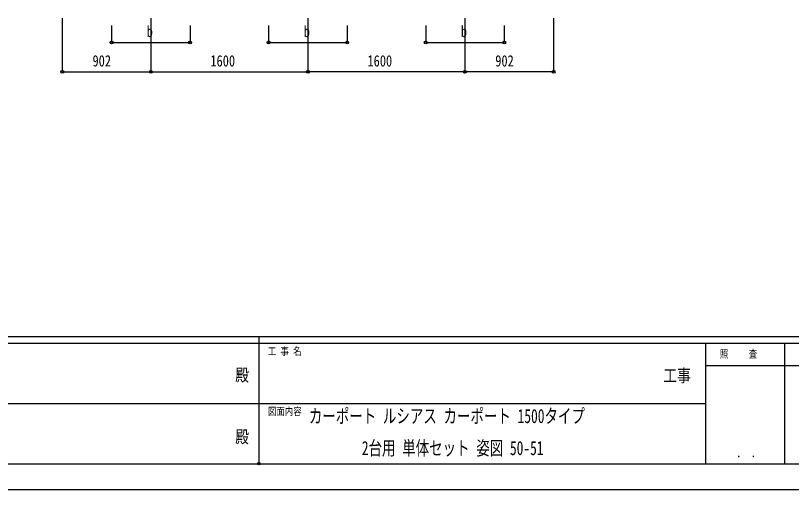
# Model space of a CAD drawing. Units: millimetres, scale not verified. Extents: x -14718 to 14718, y -10395 to 10395.
# Drawn here: x -2496 to 5408, y -10395 to -5563 of the extents above; entities that cross this region are included whole.
import ezdxf
from ezdxf.enums import TextEntityAlignment as Align

# ---------------------------------------------------------------- set-up
doc = ezdxf.new("R2010")
doc.units = ezdxf.units.MM
doc.header["$LTSCALE"] = 50
doc.header["$PDMODE"] = 32
doc.header["$PDSIZE"] = 25
for name, color, linetype in [('0-2_USER1', 3, 'Continuous'), ('0-6_YKK_D', 6, 'Continuous'), ('0-7_YKK_ZWAK', 7, 'Continuous')]:
    doc.layers.add(name, color=color, linetype=linetype)
doc.styles.add('ＭＳ ゴシック', font='')
doc.styles.get('ＭＳ ゴシック').set_extended_font_data('MS Gothic')

msp = doc.modelspace()

# ---------------------------------------------------------------- linework, layer by layer
at = {"layer": '0-6_YKK_D'}
for p, q in [((-2019.53, -5588.44), (-2019.53, -6138.44)), ((-1117.43, -5588.44), (-1117.43, -6138.44)), ((482.57, -5588.44), (482.57, -6138.44)), ((482.57, -5588.44), (482.57, -6138.44)), ((2082.57, -5588.44), (2082.57, -6138.44)), ((2082.57, -5588.44), (2082.57, -6138.44)), ((2984.67, -5588.44), (2984.67, -6138.44)), ((-1517.43, -5666.05), (-1517.43, -5838.44)), ((-717.43, -5666.05), (-717.43, -5838.44)), ((82.57, -5666.05), (82.57, -5838.44)), ((882.57, -5666.05), (882.57, -5838.44)), ((1682.57, -5666.05), (1682.57, -5838.44)), ((2482.57, -5666.05), (2482.57, -5838.44)), ((-1117.43, -5763.13), (-1117.43, -6138.44)), ((-1517.43, -5837.44), (-717.43, -5837.44)), ((82.57, -5837.44), (882.57, -5837.44)), ((1682.57, -5837.44), (2482.57, -5837.44)), ((-2019.53, -6137.44), (-1117.43, -6137.44)), ((-1117.43, -6137.44), (482.57, -6137.44)), ((2082.57, -6137.44), (482.57, -6137.44)), ((2984.67, -6137.44), (2082.57, -6137.44))]:
    msp.add_line(p, q, dxfattribs=at)
for centre in [(-1517.43, -5837.44), (-717.43, -5837.44), (82.57, -5837.44), (882.57, -5837.44), (1682.57, -5837.44), (2482.57, -5837.44), (-2019.53, -6137.44), (-1117.43, -6137.44), (-1117.43, -6137.44), (482.57, -6137.44), (482.57, -6137.44), (2082.57, -6137.44), (2082.57, -6137.44), (2984.67, -6137.44)]:
    msp.add_circle(centre, 14.88, dxfattribs=at)
at = {"layer": '0-7_YKK_ZWAK'}
for p, q in [((13632.57, -8837.5), (-13667.43, -8837.5)), ((-17.43, -8837.5), (-17.43, -10132.5)), ((-17.43, -8907.5), (-4567.43, -8907.5)), ((4532.57, -8907.5), (-17.43, -8907.5)), ((5337.57, -8907.5), (5337.57, -10132.5)), ((6947.57, -9135), (4532.57, -9135)), ((-4541.18, -9520), (-17.43, -9520)), ((-17.43, -9520), (4532.57, -9520)), ((-4567.43, -10132.5), (-17.43, -10132.5)), ((-17.43, -10132.5), (4532.57, -10132.5)), ((4532.57, -10132.5), (6947.57, -10132.5))]:
    msp.add_line(p, q, dxfattribs=at)
msp.add_lwpolyline([(-14717.5, -10395), (14717.5, -10395), (14717.5, 10395), (-14717.5, 10395)], close=True, dxfattribs=at)
msp.add_lwpolyline([(6947.57, -8907.5), (4532.57, -8907.5), (4532.57, -10132.5)], dxfattribs=at)
msp.add_point((-17.43, -10132.5), dxfattribs=at)

# ---------------------------------------------------------------- texts
at = {"layer": '0-2_USER1', "style": 'ＭＳ ゴシック', "width": 0.7}
for s, p in [('カーポート ルシアス カーポート 1500タイプ', (492.26, -9760.92)), ('2台用 単体セット 姿図 50-51', (1031.92, -10087.58))]:
    msp.add_text(s, height=143.7, dxfattribs=at).set_placement(p, align=Align.BOTTOM_LEFT)
at = {"layer": '0-6_YKK_D', "style": 'ＭＳ ゴシック', "width": 0.8}
for s, p in [('b', (-1159.43, -5817.44)), ('b', (440.57, -5817.44)), ('b', (2040.57, -5817.44)), ('902', (-1711.28, -6117.44)), ('1600', (-510.63, -6117.44)), ('1600', (1089.37, -6117.44)), ('902', (2390.82, -6117.44))]:
    msp.add_text(s, height=115.5, dxfattribs=at).set_placement(p, align=Align.BOTTOM_LEFT)
at = {"layer": '0-7_YKK_ZWAK', "style": 'ＭＳ ゴシック', "width": 0.8}
for s, height, p in [('工 事 名', 76.98, (74.44, -9047.5)), ('照     査', 76.98, (4677.47, -9073.75)), ('殿', 128.3, (-257.83, -9330.42)), ('工事', 128.3, (4103.17, -9336.13)), ('図面内容', 76.98, (74.44, -9660)), ('殿', 128.3, (-257.83, -9960.42)), ('． ．', 90.71, (4847.5, -10095.23))]:
    msp.add_text(s, height=height, dxfattribs=at).set_placement(p, align=Align.BOTTOM_LEFT)

doc.saveas('drawing.dxf')
